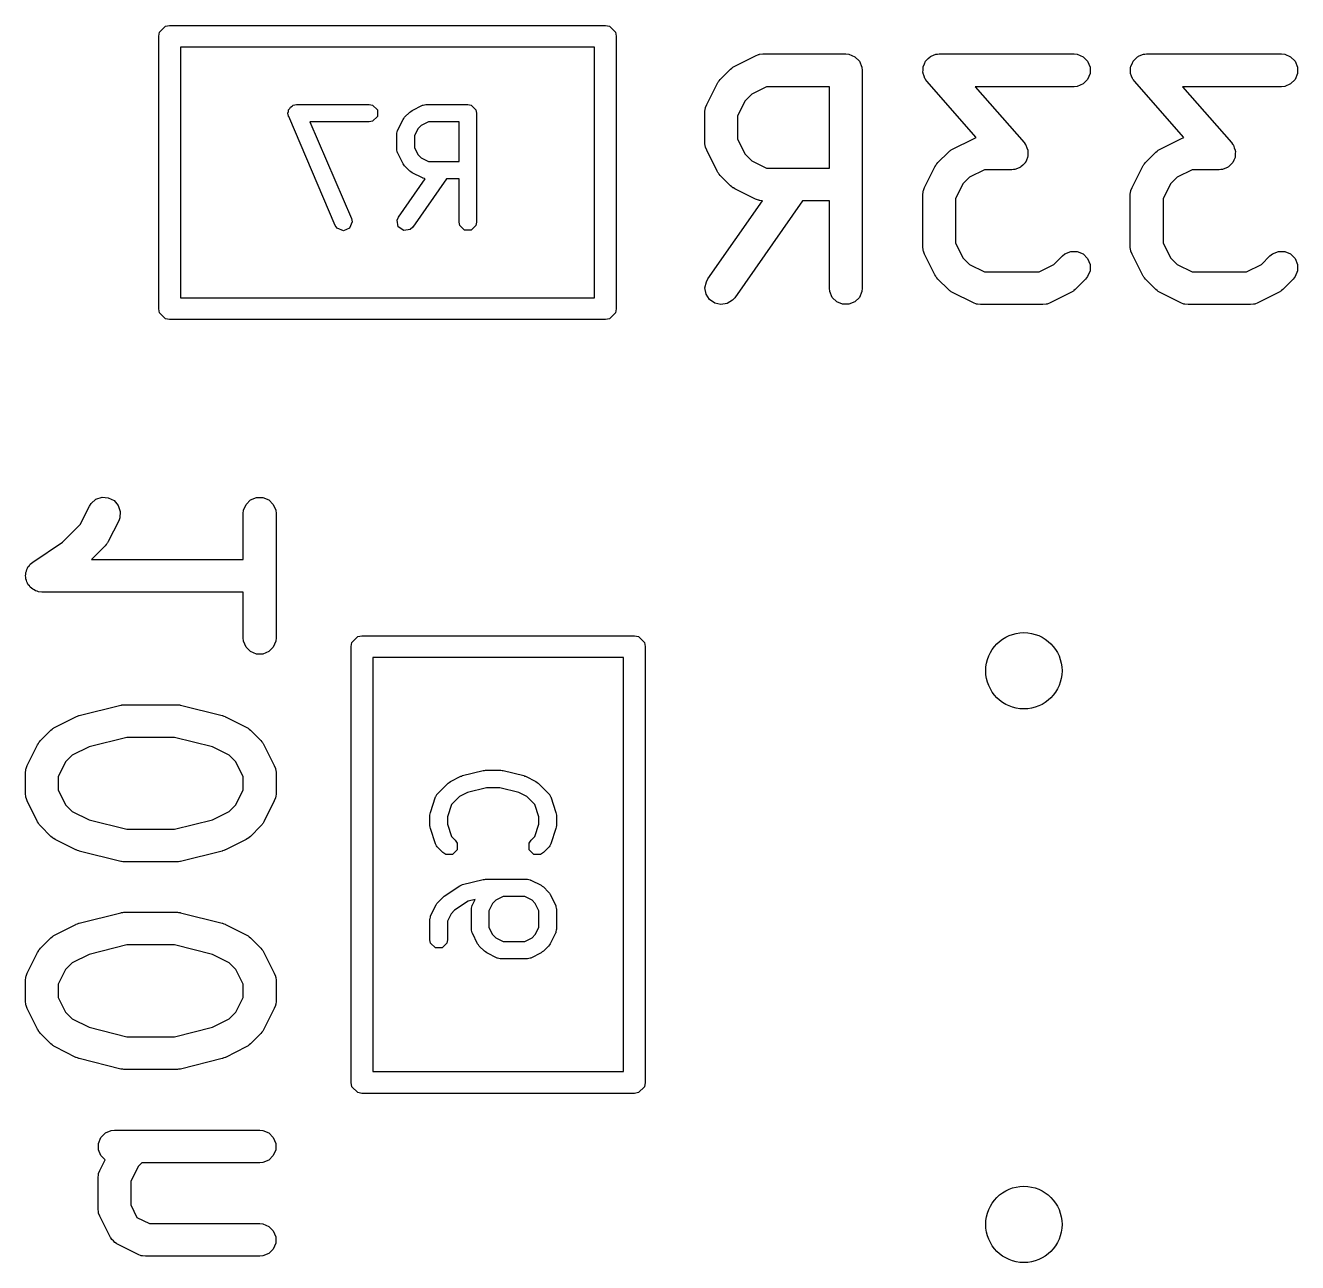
# Model space of a CAD drawing. Extents: x 0.22 to 2.57, y 0.29 to 1.72.
# Drawn here: x 2.0796 to 2.3095, y 0.7831 to 1.0066 of the extents above; entities that cross this region are included whole.
import ezdxf

# ---------------------------------------------------------------- set-up
doc = ezdxf.new("R2010")
doc.units = 0
doc.header["$MEASUREMENT"] = 0
doc.layers.add('BLACK', color=7, linetype='CONTINUOUS')

msp = doc.modelspace()

# ---------------------------------------------------------------- linework, layer by layer
at = {"layer": 'BLACK', "linetype": 'CONTINUOUS'}
for p, q in [((2.10366, 1.00461), (2.10381, 1.00536)), ((2.10366, 0.95539), (2.10366, 1.00461)), ((2.10381, 1.00536), (2.10488, 1.00642)), ((2.10488, 1.00642), (2.10563, 1.00657)), ((2.10563, 1.00657), (2.18437, 1.00657)), ((2.18437, 1.00657), (2.18512, 1.00642)), ((2.18512, 1.00642), (2.18619, 1.00536)), ((2.18619, 1.00536), (2.18634, 1.00461)), ((2.18634, 1.00461), (2.18634, 0.95539)), ((2.1076, 1.00264), (2.1076, 0.95736)), ((2.1824, 1.00264), (2.1076, 1.00264)), ((2.1824, 0.95736), (2.1824, 1.00264)), ((2.20775, 0.99923), (2.2115, 1.0011)), ((2.2115, 1.0011), (2.21204, 1.00131)), ((2.21204, 1.00131), (2.21214, 1.00132)), ((2.21214, 1.00132), (2.21224, 1.00136)), ((2.21224, 1.00136), (2.21282, 1.00142)), ((2.21282, 1.00142), (2.22782, 1.00142)), ((2.22782, 1.00142), (2.22839, 1.00136)), ((2.22839, 1.00136), (2.22946, 1.00092)), ((2.22946, 1.00092), (2.23027, 1.0001)), ((2.23027, 1.0001), (2.23071, 0.99904)), ((2.24205, 0.99966), (2.24223, 1.0001)), ((2.24223, 1.0001), (2.2423, 1.00017)), ((2.2423, 1.00017), (2.24235, 1.00026)), ((2.24235, 1.00026), (2.24271, 1.00058)), ((2.24271, 1.00058), (2.24305, 1.00092)), ((2.24305, 1.00092), (2.24314, 1.00096)), ((2.24314, 1.00096), (2.24322, 1.00102)), ((2.24322, 1.00102), (2.24367, 1.00118)), ((2.24367, 1.00118), (2.24411, 1.00136)), ((2.24411, 1.00136), (2.24425, 1.00137)), ((2.24425, 1.00137), (2.24431, 1.00139)), ((2.24431, 1.00139), (2.24438, 1.00139)), ((2.24438, 1.00139), (2.24469, 1.00142)), ((2.24469, 1.00142), (2.26906, 1.00142)), ((2.26906, 1.00142), (2.26964, 1.00136)), ((2.26964, 1.00136), (2.2707, 1.00092)), ((2.2707, 1.00092), (2.27152, 1.0001)), ((2.27152, 1.0001), (2.27196, 0.99904)), ((2.27955, 0.99966), (2.27973, 1.0001)), ((2.27973, 1.0001), (2.2798, 1.00017)), ((2.2798, 1.00017), (2.27984, 1.00026)), ((2.27984, 1.00026), (2.2802, 1.00058)), ((2.2802, 1.00058), (2.28054, 1.00092)), ((2.28054, 1.00092), (2.28064, 1.00096)), ((2.28064, 1.00096), (2.28071, 1.00102)), ((2.28071, 1.00102), (2.28116, 1.00118)), ((2.28116, 1.00118), (2.28161, 1.00136)), ((2.28161, 1.00136), (2.28175, 1.00137)), ((2.28175, 1.00137), (2.2818, 1.00139)), ((2.2818, 1.00139), (2.28188, 1.00139)), ((2.28188, 1.00139), (2.28218, 1.00142)), ((2.28218, 1.00142), (2.30656, 1.00142)), ((2.30656, 1.00142), (2.30713, 1.00136)), ((2.30713, 1.00136), (2.3082, 1.00092)), ((2.3082, 1.00092), (2.30901, 1.0001)), ((2.30901, 1.0001), (2.30945, 0.99904)), ((2.20511, 0.9968), (2.20698, 0.99868)), ((2.20698, 0.99868), (2.20721, 0.99886)), ((2.20721, 0.99886), (2.20726, 0.99892)), ((2.20726, 0.99892), (2.20735, 0.99898)), ((2.20735, 0.99898), (2.20743, 0.99904)), ((2.20743, 0.99904), (2.2075, 0.99907)), ((2.2075, 0.99907), (2.20775, 0.99923)), ((2.23071, 0.99904), (2.23077, 0.99846)), ((2.23077, 0.99846), (2.23077, 0.95909)), ((2.24176, 0.99808), (2.24179, 0.99856)), ((2.24179, 0.99799), (2.24176, 0.99808)), ((2.24179, 0.99904), (2.24183, 0.99913)), ((2.24179, 0.99856), (2.24179, 0.99904)), ((2.24179, 0.99789), (2.24179, 0.99799)), ((2.24198, 0.99744), (2.24179, 0.99789)), ((2.24183, 0.99913), (2.24184, 0.99923)), ((2.24184, 0.99923), (2.24205, 0.99966)), ((2.27196, 0.99789), (2.27152, 0.99682)), ((2.27196, 0.99904), (2.27196, 0.99789)), ((2.27926, 0.99808), (2.27929, 0.99856)), ((2.27929, 0.99799), (2.27926, 0.99808)), ((2.27929, 0.99904), (2.27933, 0.99913)), ((2.27929, 0.99856), (2.27929, 0.99904)), ((2.27929, 0.99789), (2.27929, 0.99799)), ((2.27947, 0.99744), (2.27929, 0.99789)), ((2.27933, 0.99923), (2.27955, 0.99966)), ((2.27933, 0.99913), (2.27933, 0.99923)), ((2.30945, 0.99789), (2.30901, 0.99682)), ((2.30945, 0.99904), (2.30945, 0.99789)), ((2.20268, 0.99229), (2.20455, 0.99603)), ((2.20455, 0.99603), (2.20471, 0.99628)), ((2.20471, 0.99628), (2.20474, 0.99635)), ((2.20474, 0.99635), (2.2048, 0.99644)), ((2.2048, 0.99644), (2.20486, 0.99652)), ((2.20486, 0.99652), (2.20492, 0.99658)), ((2.20492, 0.99658), (2.20511, 0.9968)), ((2.21351, 0.99551), (2.21082, 0.99416)), ((2.22486, 0.99551), (2.21351, 0.99551)), ((2.22486, 0.98079), (2.22486, 0.99551)), ((2.24213, 0.99699), (2.24198, 0.99744)), ((2.24221, 0.99688), (2.24213, 0.99699)), ((2.24223, 0.99682), (2.24221, 0.99688)), ((2.24229, 0.99677), (2.24223, 0.99682)), ((2.24247, 0.99652), (2.24229, 0.99677)), ((2.2514, 0.98631), (2.24247, 0.99652)), ((2.26906, 0.99551), (2.2512, 0.99551)), ((2.2512, 0.99551), (2.26003, 0.98541)), ((2.26964, 0.99557), (2.26906, 0.99551)), ((2.2707, 0.99601), (2.26964, 0.99557)), ((2.27152, 0.99682), (2.2707, 0.99601)), ((2.27963, 0.99699), (2.27947, 0.99744)), ((2.27971, 0.99688), (2.27963, 0.99699)), ((2.27973, 0.99682), (2.27971, 0.99688)), ((2.27978, 0.99677), (2.27973, 0.99682)), ((2.27996, 0.99652), (2.27978, 0.99677)), ((2.28889, 0.98631), (2.27996, 0.99652)), ((2.30656, 0.99551), (2.28869, 0.99551)), ((2.28869, 0.99551), (2.29753, 0.98541)), ((2.30713, 0.99557), (2.30656, 0.99551)), ((2.3082, 0.99601), (2.30713, 0.99557)), ((2.30901, 0.99682), (2.3082, 0.99601)), ((2.21082, 0.99416), (2.20962, 0.99297)), ((2.12702, 0.99072), (2.12714, 0.99102)), ((2.12714, 0.99134), (2.12736, 0.99156)), ((2.12714, 0.99102), (2.12714, 0.99134)), ((2.12736, 0.99156), (2.12747, 0.99184)), ((2.12747, 0.99184), (2.12777, 0.99197)), ((2.12777, 0.99197), (2.12799, 0.9922)), ((2.12799, 0.9922), (2.12856, 0.99231)), ((2.12856, 0.99231), (2.12858, 0.99232)), ((2.12858, 0.99232), (2.12858, 0.99231)), ((2.12858, 0.99231), (2.1286, 0.99232)), ((2.1286, 0.99232), (2.14172, 0.99232)), ((2.14172, 0.99232), (2.14232, 0.9922)), ((2.14232, 0.9922), (2.14317, 0.99134)), ((2.14317, 0.99134), (2.14317, 0.99014)), ((2.1481, 0.98998), (2.14904, 0.99092)), ((2.14904, 0.99092), (2.14925, 0.99106)), ((2.14925, 0.99106), (2.14945, 0.99121)), ((2.14945, 0.99121), (2.15133, 0.99215)), ((2.15133, 0.99215), (2.1514, 0.99217)), ((2.1514, 0.99217), (2.15143, 0.9922)), ((2.15143, 0.9922), (2.15168, 0.99225)), ((2.15168, 0.99225), (2.15192, 0.99231)), ((2.15192, 0.99231), (2.15195, 0.9923)), ((2.15195, 0.9923), (2.15203, 0.99232)), ((2.15203, 0.99232), (2.15953, 0.99232)), ((2.15953, 0.99232), (2.16013, 0.9922)), ((2.16013, 0.9922), (2.16098, 0.99134)), ((2.16098, 0.99134), (2.1611, 0.99074)), ((2.1611, 0.99074), (2.1611, 0.97106)), ((2.20237, 0.99096), (2.20242, 0.99154)), ((2.20237, 0.98534), (2.20237, 0.99096)), ((2.20242, 0.99154), (2.20246, 0.99164)), ((2.20246, 0.99164), (2.20247, 0.99174)), ((2.20247, 0.99174), (2.20268, 0.99229)), ((2.20962, 0.99297), (2.20827, 0.99027)), ((2.12714, 0.99016), (2.12702, 0.99072)), ((2.12714, 0.99014), (2.12714, 0.99016)), ((2.12715, 0.99013), (2.12714, 0.99014)), ((2.12715, 0.99012), (2.12715, 0.99013)), ((2.13558, 0.97044), (2.12715, 0.99012)), ((2.14172, 0.98917), (2.13098, 0.98917)), ((2.13098, 0.98917), (2.13848, 0.97168)), ((2.14232, 0.98929), (2.14172, 0.98917)), ((2.14317, 0.99014), (2.14232, 0.98929)), ((2.14687, 0.9877), (2.14781, 0.98957)), ((2.14781, 0.98957), (2.14796, 0.98977)), ((2.14796, 0.98977), (2.1481, 0.98998)), ((2.15109, 0.98851), (2.15051, 0.98793)), ((2.1524, 0.98917), (2.15109, 0.98851)), ((2.15795, 0.98917), (2.1524, 0.98917)), ((2.15795, 0.98201), (2.15795, 0.98917)), ((2.20827, 0.99027), (2.20827, 0.98604)), ((2.14671, 0.9871), (2.14678, 0.98735)), ((2.14672, 0.98707), (2.14671, 0.9871)), ((2.14671, 0.98699), (2.14672, 0.98707)), ((2.14671, 0.98418), (2.14671, 0.98699)), ((2.14678, 0.98735), (2.14683, 0.9876)), ((2.14683, 0.9876), (2.14685, 0.98762)), ((2.14685, 0.98762), (2.14687, 0.9877)), ((2.15051, 0.98793), (2.14986, 0.98662)), ((2.14986, 0.98662), (2.14986, 0.98455)), ((2.25087, 0.98611), (2.2514, 0.98631)), ((2.28836, 0.98611), (2.28889, 0.98631)), ((2.14672, 0.9841), (2.14671, 0.98418)), ((2.14671, 0.98407), (2.14672, 0.9841)), ((2.14678, 0.98383), (2.14671, 0.98407)), ((2.14986, 0.98455), (2.15051, 0.98324)), ((2.20242, 0.98476), (2.20237, 0.98534)), ((2.20246, 0.98467), (2.20242, 0.98476)), ((2.20247, 0.98456), (2.20246, 0.98467)), ((2.20268, 0.98402), (2.20247, 0.98456)), ((2.20455, 0.98027), (2.20268, 0.98402)), ((2.20827, 0.98604), (2.20962, 0.98334)), ((2.24635, 0.98368), (2.24658, 0.98386)), ((2.24658, 0.98386), (2.24663, 0.98392)), ((2.24663, 0.98392), (2.24672, 0.98398)), ((2.24672, 0.98398), (2.2468, 0.98405)), ((2.2468, 0.98405), (2.24687, 0.98408)), ((2.24687, 0.98408), (2.24712, 0.98423)), ((2.24712, 0.98423), (2.25087, 0.98611)), ((2.26003, 0.98541), (2.26021, 0.98516)), ((2.26021, 0.98516), (2.26027, 0.98511)), ((2.26027, 0.98511), (2.26029, 0.98505)), ((2.26029, 0.98505), (2.26037, 0.98494)), ((2.26037, 0.98494), (2.26052, 0.98448)), ((2.26052, 0.98448), (2.26071, 0.98404)), ((2.26071, 0.98404), (2.26071, 0.98394)), ((2.26071, 0.98394), (2.26074, 0.98385)), ((2.26074, 0.98385), (2.26071, 0.98337)), ((2.28385, 0.98368), (2.28407, 0.98386)), ((2.28407, 0.98386), (2.28412, 0.98392)), ((2.28412, 0.98392), (2.28421, 0.98398)), ((2.28421, 0.98398), (2.28429, 0.98405)), ((2.28429, 0.98405), (2.28437, 0.98408)), ((2.28437, 0.98408), (2.28461, 0.98423)), ((2.28461, 0.98423), (2.28836, 0.98611)), ((2.29753, 0.98541), (2.29771, 0.98516)), ((2.29771, 0.98516), (2.29776, 0.98511)), ((2.29776, 0.98511), (2.29778, 0.98505)), ((2.29778, 0.98505), (2.29787, 0.98494)), ((2.29787, 0.98494), (2.29802, 0.98448)), ((2.29802, 0.98448), (2.2982, 0.98404)), ((2.2982, 0.98404), (2.2982, 0.98394)), ((2.2982, 0.98394), (2.29824, 0.98385)), ((2.29824, 0.98385), (2.2982, 0.98337)), ((2.14683, 0.98358), (2.14678, 0.98383)), ((2.14685, 0.98355), (2.14683, 0.98358)), ((2.14687, 0.98348), (2.14685, 0.98355)), ((2.14781, 0.9816), (2.14687, 0.98348)), ((2.14796, 0.9814), (2.14781, 0.9816)), ((2.15051, 0.98324), (2.15109, 0.98266)), ((2.15109, 0.98266), (2.1524, 0.98201)), ((2.1524, 0.98201), (2.15795, 0.98201)), ((2.20962, 0.98334), (2.21082, 0.98214)), ((2.21082, 0.98214), (2.21351, 0.98079)), ((2.24423, 0.98153), (2.24429, 0.98158)), ((2.24429, 0.98158), (2.24448, 0.9818)), ((2.24448, 0.9818), (2.24635, 0.98368)), ((2.26015, 0.98167), (2.25979, 0.98135)), ((2.2602, 0.98175), (2.26015, 0.98167)), ((2.26027, 0.98183), (2.2602, 0.98175)), ((2.26045, 0.98227), (2.26027, 0.98183)), ((2.26066, 0.9827), (2.26045, 0.98227)), ((2.26067, 0.9828), (2.26066, 0.9827)), ((2.26071, 0.98289), (2.26067, 0.9828)), ((2.26071, 0.98337), (2.26071, 0.98289)), ((2.28173, 0.98153), (2.28179, 0.98158)), ((2.28179, 0.98158), (2.28197, 0.9818)), ((2.28197, 0.9818), (2.28385, 0.98368)), ((2.29765, 0.98167), (2.29729, 0.98135)), ((2.29769, 0.98175), (2.29765, 0.98167)), ((2.29776, 0.98183), (2.29769, 0.98175)), ((2.29795, 0.98227), (2.29776, 0.98183)), ((2.29816, 0.9827), (2.29795, 0.98227)), ((2.29817, 0.9828), (2.29816, 0.9827)), ((2.2982, 0.98289), (2.29817, 0.9828)), ((2.2982, 0.98337), (2.2982, 0.98289)), ((2.1481, 0.98119), (2.14796, 0.9814)), ((2.14904, 0.98025), (2.1481, 0.98119)), ((2.14925, 0.98011), (2.14904, 0.98025)), ((2.14945, 0.97996), (2.14925, 0.98011)), ((2.15133, 0.97902), (2.14945, 0.97996)), ((2.20471, 0.98002), (2.20455, 0.98027)), ((2.20474, 0.97995), (2.20471, 0.98002)), ((2.2048, 0.97987), (2.20474, 0.97995)), ((2.20486, 0.97978), (2.2048, 0.97987)), ((2.20492, 0.97973), (2.20486, 0.97978)), ((2.20511, 0.9795), (2.20492, 0.97973)), ((2.20698, 0.97763), (2.20511, 0.9795)), ((2.21351, 0.98079), (2.22486, 0.98079)), ((2.24205, 0.97729), (2.24392, 0.98104)), ((2.24392, 0.98104), (2.24408, 0.98128)), ((2.24408, 0.98128), (2.24411, 0.98136)), ((2.24411, 0.98136), (2.24417, 0.98144)), ((2.24417, 0.98144), (2.24423, 0.98153)), ((2.25288, 0.98051), (2.25019, 0.97916)), ((2.25781, 0.98051), (2.25288, 0.98051)), ((2.25812, 0.98054), (2.25781, 0.98051)), ((2.25819, 0.98054), (2.25812, 0.98054)), ((2.25825, 0.98056), (2.25819, 0.98054)), ((2.25839, 0.98057), (2.25825, 0.98056)), ((2.25883, 0.98075), (2.25839, 0.98057)), ((2.25929, 0.98091), (2.25883, 0.98075)), ((2.25936, 0.98097), (2.25929, 0.98091)), ((2.25945, 0.98101), (2.25936, 0.98097)), ((2.25979, 0.98135), (2.25945, 0.98101)), ((2.27954, 0.97729), (2.28142, 0.98104)), ((2.28142, 0.98104), (2.28157, 0.98128)), ((2.28157, 0.98128), (2.2816, 0.98136)), ((2.2816, 0.98136), (2.28167, 0.98144)), ((2.28167, 0.98144), (2.28173, 0.98153)), ((2.29038, 0.98051), (2.28768, 0.97916)), ((2.29531, 0.98051), (2.29038, 0.98051)), ((2.29561, 0.98054), (2.29531, 0.98051)), ((2.29569, 0.98054), (2.29561, 0.98054)), ((2.29574, 0.98056), (2.29569, 0.98054)), ((2.29588, 0.98057), (2.29574, 0.98056)), ((2.29633, 0.98075), (2.29588, 0.98057)), ((2.29678, 0.98091), (2.29633, 0.98075)), ((2.29686, 0.98097), (2.29678, 0.98091)), ((2.29695, 0.98101), (2.29686, 0.98097)), ((2.29729, 0.98135), (2.29695, 0.98101)), ((2.14699, 0.97196), (2.15184, 0.97888)), ((2.15566, 0.97886), (2.14957, 0.97015)), ((2.1514, 0.979), (2.15133, 0.97902)), ((2.15143, 0.97898), (2.1514, 0.979)), ((2.15168, 0.97893), (2.15143, 0.97898)), ((2.15184, 0.97888), (2.15168, 0.97893)), ((2.15795, 0.97886), (2.15566, 0.97886)), ((2.15795, 0.97106), (2.15795, 0.97886)), ((2.20721, 0.97744), (2.20698, 0.97763)), ((2.20726, 0.97738), (2.20721, 0.97744)), ((2.20735, 0.97733), (2.20726, 0.97738)), ((2.20743, 0.97726), (2.20735, 0.97733)), ((2.2075, 0.97723), (2.20743, 0.97726)), ((2.20775, 0.97708), (2.2075, 0.97723)), ((2.2115, 0.9752), (2.20775, 0.97708)), ((2.24184, 0.97675), (2.24205, 0.97729)), ((2.24899, 0.97797), (2.24764, 0.97527)), ((2.25019, 0.97916), (2.24899, 0.97797)), ((2.27934, 0.97675), (2.27954, 0.97729)), ((2.28649, 0.97797), (2.28514, 0.97527)), ((2.28768, 0.97916), (2.28649, 0.97797)), ((2.2029, 0.96079), (2.21277, 0.97489)), ((2.21998, 0.97489), (2.20774, 0.9574)), ((2.21204, 0.97499), (2.2115, 0.9752)), ((2.21214, 0.97499), (2.21204, 0.97499)), ((2.21224, 0.97495), (2.21214, 0.97499)), ((2.21277, 0.97489), (2.21224, 0.97495)), ((2.22486, 0.97489), (2.21998, 0.97489)), ((2.22486, 0.95909), (2.22486, 0.97489)), ((2.24174, 0.97597), (2.24179, 0.97654)), ((2.24174, 0.96659), (2.24174, 0.97597)), ((2.24179, 0.97654), (2.24183, 0.97664)), ((2.24183, 0.97664), (2.24184, 0.97675)), ((2.24764, 0.97527), (2.24764, 0.96729)), ((2.27923, 0.97597), (2.27929, 0.97654)), ((2.27923, 0.96659), (2.27923, 0.97597)), ((2.27929, 0.97654), (2.27933, 0.97664)), ((2.27933, 0.97664), (2.27934, 0.97675)), ((2.28514, 0.97527), (2.28514, 0.96729)), ((2.13593, 0.96993), (2.13558, 0.97044)), ((2.13861, 0.97108), (2.13816, 0.96996)), ((2.13848, 0.97168), (2.13861, 0.97108)), ((2.14674, 0.9714), (2.14699, 0.97196)), ((2.14695, 0.97021), (2.14674, 0.9714)), ((2.14794, 0.96952), (2.14695, 0.97021)), ((2.14957, 0.97015), (2.14913, 0.96973)), ((2.15807, 0.97045), (2.15795, 0.97106)), ((2.15893, 0.9696), (2.15807, 0.97045)), ((2.16098, 0.97045), (2.16013, 0.9696)), ((2.1611, 0.97106), (2.16098, 0.97045)), ((2.13705, 0.96948), (2.13593, 0.96993)), ((2.13816, 0.96996), (2.13705, 0.96948)), ((2.14913, 0.96973), (2.14794, 0.96952)), ((2.16013, 0.9696), (2.15893, 0.9696)), ((2.24179, 0.96602), (2.24174, 0.96659)), ((2.24183, 0.96592), (2.24179, 0.96602)), ((2.24184, 0.96581), (2.24183, 0.96592)), ((2.24205, 0.96527), (2.24184, 0.96581)), ((2.24764, 0.96729), (2.24899, 0.96459)), ((2.26742, 0.9653), (2.26848, 0.96574)), ((2.26848, 0.96574), (2.26964, 0.96574)), ((2.26964, 0.96574), (2.2707, 0.9653)), ((2.27929, 0.96602), (2.27923, 0.96659)), ((2.27933, 0.96592), (2.27929, 0.96602)), ((2.27934, 0.96581), (2.27933, 0.96592)), ((2.27954, 0.96527), (2.27934, 0.96581)), ((2.28514, 0.96729), (2.28649, 0.96459)), ((2.30492, 0.9653), (2.30598, 0.96574)), ((2.30598, 0.96574), (2.30713, 0.96574)), ((2.30713, 0.96574), (2.3082, 0.9653)), ((2.24392, 0.96152), (2.24205, 0.96527)), ((2.24899, 0.96459), (2.25019, 0.9634)), ((2.25019, 0.9634), (2.25288, 0.96205)), ((2.26274, 0.96205), (2.26544, 0.9634)), ((2.26544, 0.9634), (2.26697, 0.96493)), ((2.26697, 0.96493), (2.26742, 0.9653)), ((2.2707, 0.9653), (2.27152, 0.96448)), ((2.27152, 0.96448), (2.27196, 0.96342)), ((2.27196, 0.96342), (2.27196, 0.96227)), ((2.28142, 0.96152), (2.27954, 0.96527)), ((2.28649, 0.96459), (2.28768, 0.9634)), ((2.28768, 0.9634), (2.29038, 0.96205)), ((2.30023, 0.96205), (2.30293, 0.9634)), ((2.30293, 0.9634), (2.30447, 0.96493)), ((2.30447, 0.96493), (2.30492, 0.9653)), ((2.3082, 0.9653), (2.30901, 0.96448)), ((2.30901, 0.96448), (2.30945, 0.96342)), ((2.30945, 0.96342), (2.30945, 0.96227)), ((2.24408, 0.96127), (2.24392, 0.96152)), ((2.24411, 0.9612), (2.24408, 0.96127)), ((2.24417, 0.96112), (2.24411, 0.9612)), ((2.24423, 0.96103), (2.24417, 0.96112)), ((2.24429, 0.96098), (2.24423, 0.96103)), ((2.24448, 0.96076), (2.24429, 0.96098)), ((2.25288, 0.96205), (2.26274, 0.96205)), ((2.27152, 0.9612), (2.27115, 0.96076)), ((2.27196, 0.96227), (2.27152, 0.9612)), ((2.28157, 0.96127), (2.28142, 0.96152)), ((2.2816, 0.9612), (2.28157, 0.96127)), ((2.28167, 0.96112), (2.2816, 0.9612)), ((2.28173, 0.96103), (2.28167, 0.96112)), ((2.28179, 0.96098), (2.28173, 0.96103)), ((2.28197, 0.96076), (2.28179, 0.96098)), ((2.29038, 0.96205), (2.30023, 0.96205)), ((2.30901, 0.9612), (2.30864, 0.96076)), ((2.30945, 0.96227), (2.30901, 0.9612)), ((2.20237, 0.95916), (2.20262, 0.96028)), ((2.20257, 0.95802), (2.20237, 0.95916)), ((2.20262, 0.96028), (2.2029, 0.96079)), ((2.22492, 0.95852), (2.22486, 0.95909)), ((2.23077, 0.95909), (2.23071, 0.95852)), ((2.24635, 0.95888), (2.24448, 0.96076)), ((2.24658, 0.95869), (2.24635, 0.95888)), ((2.24663, 0.95864), (2.24658, 0.95869)), ((2.24672, 0.95858), (2.24663, 0.95864)), ((2.2468, 0.95851), (2.24672, 0.95858)), ((2.26891, 0.95858), (2.26883, 0.95851)), ((2.269, 0.95864), (2.26891, 0.95858)), ((2.26905, 0.95869), (2.269, 0.95864)), ((2.26927, 0.95888), (2.26905, 0.95869)), ((2.27115, 0.96076), (2.26927, 0.95888)), ((2.28385, 0.95888), (2.28197, 0.96076)), ((2.28407, 0.95869), (2.28385, 0.95888)), ((2.28412, 0.95864), (2.28407, 0.95869)), ((2.28421, 0.95858), (2.28412, 0.95864)), ((2.28429, 0.95851), (2.28421, 0.95858)), ((2.3064, 0.95858), (2.30632, 0.95851)), ((2.30649, 0.95864), (2.3064, 0.95858)), ((2.30654, 0.95869), (2.30649, 0.95864)), ((2.30677, 0.95888), (2.30654, 0.95869)), ((2.30864, 0.96076), (2.30677, 0.95888)), ((2.1076, 0.95736), (2.1824, 0.95736)), ((2.20319, 0.95705), (2.20257, 0.95802)), ((2.20413, 0.95639), (2.20319, 0.95705)), ((2.20525, 0.95614), (2.20413, 0.95639)), ((2.20639, 0.95634), (2.20525, 0.95614)), ((2.20736, 0.95696), (2.20639, 0.95634)), ((2.20774, 0.9574), (2.20736, 0.95696)), ((2.22536, 0.95745), (2.22492, 0.95852)), ((2.22618, 0.95664), (2.22536, 0.95745)), ((2.22724, 0.9562), (2.22618, 0.95664)), ((2.22946, 0.95664), (2.22839, 0.9562)), ((2.23027, 0.95745), (2.22946, 0.95664)), ((2.23071, 0.95852), (2.23027, 0.95745)), ((2.24687, 0.95848), (2.2468, 0.95851)), ((2.24712, 0.95833), (2.24687, 0.95848)), ((2.25087, 0.95645), (2.24712, 0.95833)), ((2.25141, 0.95625), (2.25087, 0.95645)), ((2.26476, 0.95645), (2.26422, 0.95625)), ((2.26851, 0.95833), (2.26476, 0.95645)), ((2.26875, 0.95848), (2.26851, 0.95833)), ((2.26883, 0.95851), (2.26875, 0.95848)), ((2.28437, 0.95848), (2.28429, 0.95851)), ((2.28461, 0.95833), (2.28437, 0.95848)), ((2.28836, 0.95645), (2.28461, 0.95833)), ((2.2889, 0.95625), (2.28836, 0.95645)), ((2.30225, 0.95645), (2.30171, 0.95625)), ((2.306, 0.95833), (2.30225, 0.95645)), ((2.30625, 0.95848), (2.306, 0.95833)), ((2.30632, 0.95851), (2.30625, 0.95848)), ((2.10381, 0.95464), (2.10366, 0.95539)), ((2.10488, 0.95358), (2.10381, 0.95464)), ((2.18619, 0.95464), (2.18512, 0.95358)), ((2.18634, 0.95539), (2.18619, 0.95464)), ((2.22839, 0.9562), (2.22724, 0.9562)), ((2.25151, 0.95624), (2.25141, 0.95625)), ((2.25161, 0.9562), (2.25151, 0.95624)), ((2.25219, 0.95614), (2.25161, 0.9562)), ((2.26344, 0.95614), (2.25219, 0.95614)), ((2.26401, 0.9562), (2.26344, 0.95614)), ((2.26411, 0.95624), (2.26401, 0.9562)), ((2.26422, 0.95625), (2.26411, 0.95624)), ((2.28901, 0.95624), (2.2889, 0.95625)), ((2.28911, 0.9562), (2.28901, 0.95624)), ((2.28968, 0.95614), (2.28911, 0.9562)), ((2.30093, 0.95614), (2.28968, 0.95614)), ((2.30151, 0.9562), (2.30093, 0.95614)), ((2.30161, 0.95624), (2.30151, 0.9562)), ((2.30171, 0.95625), (2.30161, 0.95624)), ((2.10563, 0.95343), (2.10488, 0.95358)), ((2.18437, 0.95343), (2.10563, 0.95343)), ((2.18512, 0.95358), (2.18437, 0.95343)), ((2.08948, 0.91643), (2.09114, 0.91975)), ((2.09114, 0.91975), (2.09145, 0.92024)), ((2.09145, 0.92024), (2.09232, 0.92099)), ((2.09232, 0.92099), (2.09342, 0.92136)), ((2.09342, 0.92136), (2.09456, 0.92127)), ((2.09456, 0.92127), (2.0956, 0.92076)), ((2.0956, 0.92076), (2.09635, 0.91989)), ((2.09635, 0.91989), (2.09671, 0.9188)), ((2.11901, 0.919), (2.11945, 0.92007)), ((2.11945, 0.92007), (2.12027, 0.92088)), ((2.12027, 0.92088), (2.12133, 0.92132)), ((2.12133, 0.92132), (2.12248, 0.92132)), ((2.12248, 0.92132), (2.12355, 0.92088)), ((2.12355, 0.92088), (2.12436, 0.92007)), ((2.12436, 0.92007), (2.1248, 0.919)), ((2.09663, 0.91765), (2.09643, 0.91711)), ((2.09671, 0.9188), (2.09663, 0.91765)), ((2.11895, 0.91843), (2.11901, 0.919)), ((2.11895, 0.91013), (2.11895, 0.91843)), ((2.1248, 0.919), (2.12486, 0.91843)), ((2.12486, 0.91843), (2.12486, 0.89593)), ((2.08628, 0.91322), (2.08948, 0.91643)), ((2.09643, 0.91711), (2.09455, 0.91336)), ((2.0809, 0.90964), (2.08628, 0.91322)), ((2.094, 0.91259), (2.09154, 0.91013)), ((2.09418, 0.91282), (2.094, 0.91259)), ((2.09424, 0.91287), (2.09418, 0.91282)), ((2.0943, 0.91296), (2.09424, 0.91287)), ((2.09437, 0.91304), (2.0943, 0.91296)), ((2.0944, 0.91311), (2.09437, 0.91304)), ((2.09455, 0.91336), (2.0944, 0.91311)), ((2.07964, 0.90775), (2.07975, 0.90802)), ((2.07975, 0.90802), (2.07981, 0.90831)), ((2.07981, 0.90831), (2.07997, 0.90855)), ((2.07997, 0.90855), (2.08008, 0.90882)), ((2.08008, 0.90882), (2.08029, 0.90903)), ((2.08029, 0.90903), (2.08045, 0.90927)), ((2.08045, 0.90927), (2.08089, 0.90963)), ((2.08089, 0.90963), (2.0809, 0.90963)), ((2.0809, 0.90963), (2.0809, 0.90964)), ((2.0809, 0.90963), (2.0809, 0.90963)), ((2.09154, 0.91013), (2.11895, 0.91013)), ((2.07958, 0.90718), (2.07964, 0.90747)), ((2.07964, 0.90689), (2.07958, 0.90718)), ((2.07964, 0.90747), (2.07964, 0.90775)), ((2.07964, 0.9066), (2.07964, 0.90689)), ((2.07975, 0.90634), (2.07964, 0.9066)), ((2.07981, 0.90605), (2.07975, 0.90634)), ((2.07997, 0.90581), (2.07981, 0.90605)), ((2.08008, 0.90554), (2.07997, 0.90581)), ((2.08029, 0.90533), (2.08008, 0.90554)), ((2.08045, 0.90509), (2.08029, 0.90533)), ((2.08069, 0.90493), (2.08045, 0.90509)), ((2.0809, 0.90472), (2.08069, 0.90493)), ((2.08116, 0.90461), (2.0809, 0.90472)), ((2.0814, 0.90445), (2.08116, 0.90461)), ((2.08169, 0.90439), (2.0814, 0.90445)), ((2.08196, 0.90428), (2.08169, 0.90439)), ((2.08253, 0.90423), (2.08196, 0.90428)), ((2.08254, 0.90423), (2.08253, 0.90423)), ((2.08253, 0.90423), (2.08253, 0.90423)), ((2.08253, 0.90423), (2.08253, 0.90423)), ((2.11895, 0.90423), (2.08254, 0.90423)), ((2.11895, 0.89593), (2.11895, 0.90423)), ((2.11901, 0.89535), (2.11895, 0.89593)), ((2.11945, 0.89429), (2.11901, 0.89535)), ((2.12027, 0.89347), (2.11945, 0.89429)), ((2.12436, 0.89429), (2.12355, 0.89347)), ((2.1248, 0.89535), (2.12436, 0.89429)), ((2.12486, 0.89593), (2.1248, 0.89535)), ((2.13843, 0.89437), (2.13858, 0.89512)), ((2.13843, 0.81563), (2.13843, 0.89437)), ((2.13858, 0.89512), (2.13964, 0.89619)), ((2.13964, 0.89619), (2.14039, 0.89634)), ((2.14039, 0.89634), (2.18961, 0.89634)), ((2.18961, 0.89634), (2.19036, 0.89619)), ((2.19036, 0.89619), (2.19142, 0.89512)), ((2.19142, 0.89512), (2.19157, 0.89437)), ((2.19157, 0.89437), (2.19157, 0.81563)), ((2.12133, 0.89303), (2.12027, 0.89347)), ((2.12248, 0.89303), (2.12133, 0.89303)), ((2.12355, 0.89347), (2.12248, 0.89303)), ((2.14236, 0.8924), (2.14236, 0.8176)), ((2.18764, 0.8924), (2.14236, 0.8924)), ((2.18764, 0.8176), (2.18764, 0.8924)), ((2.08932, 0.88192), (2.09682, 0.8838)), ((2.09682, 0.8838), (2.09692, 0.88381)), ((2.09692, 0.88381), (2.09696, 0.88383)), ((2.09696, 0.88383), (2.09718, 0.88385)), ((2.09718, 0.88385), (2.09739, 0.88388)), ((2.09739, 0.88388), (2.09743, 0.88387)), ((2.09743, 0.88387), (2.09753, 0.88388)), ((2.09753, 0.88388), (2.10691, 0.88388)), ((2.10691, 0.88388), (2.10701, 0.88387)), ((2.10701, 0.88387), (2.10705, 0.88388)), ((2.10705, 0.88388), (2.10727, 0.88385)), ((2.10727, 0.88385), (2.10748, 0.88383)), ((2.10748, 0.88383), (2.10752, 0.88381)), ((2.10752, 0.88381), (2.10762, 0.8838)), ((2.10762, 0.8838), (2.11512, 0.88192)), ((2.08497, 0.87982), (2.08871, 0.8817)), ((2.08871, 0.8817), (2.08876, 0.88171)), ((2.08876, 0.88171), (2.08877, 0.88173)), ((2.08877, 0.88173), (2.08902, 0.88181)), ((2.08902, 0.88181), (2.08926, 0.8819)), ((2.08926, 0.8819), (2.08928, 0.88191)), ((2.08928, 0.88191), (2.08932, 0.88192)), ((2.11512, 0.88192), (2.11517, 0.88191)), ((2.11517, 0.88191), (2.11519, 0.8819)), ((2.11519, 0.8819), (2.11543, 0.88181)), ((2.11543, 0.88181), (2.11567, 0.88173)), ((2.11567, 0.88173), (2.11569, 0.88171)), ((2.11569, 0.88171), (2.11573, 0.8817)), ((2.11573, 0.8817), (2.11948, 0.87982)), ((2.08232, 0.8774), (2.0842, 0.87927)), ((2.0842, 0.87927), (2.08442, 0.87946)), ((2.08442, 0.87946), (2.08448, 0.87951)), ((2.08448, 0.87951), (2.08456, 0.87957)), ((2.08456, 0.87957), (2.08465, 0.87964)), ((2.08465, 0.87964), (2.08472, 0.87967)), ((2.08472, 0.87967), (2.08497, 0.87982)), ((2.11948, 0.87982), (2.11973, 0.87967)), ((2.11973, 0.87967), (2.1198, 0.87964)), ((2.1198, 0.87964), (2.11988, 0.87957)), ((2.11988, 0.87957), (2.11997, 0.87951)), ((2.11997, 0.87951), (2.12002, 0.87946)), ((2.12002, 0.87946), (2.12024, 0.87927)), ((2.12024, 0.87927), (2.12212, 0.8774)), ((2.0799, 0.87288), (2.08177, 0.87663)), ((2.08177, 0.87663), (2.08193, 0.87688)), ((2.08193, 0.87688), (2.08196, 0.87695)), ((2.08196, 0.87695), (2.08202, 0.87703)), ((2.08202, 0.87703), (2.08208, 0.87712)), ((2.08208, 0.87712), (2.08214, 0.87717)), ((2.08214, 0.87717), (2.08232, 0.8774)), ((2.09107, 0.87627), (2.08803, 0.87476)), ((2.0979, 0.87798), (2.09107, 0.87627)), ((2.10654, 0.87798), (2.0979, 0.87798)), ((2.11338, 0.87627), (2.10654, 0.87798)), ((2.11641, 0.87476), (2.11338, 0.87627)), ((2.12212, 0.8774), (2.12231, 0.87717)), ((2.12231, 0.87717), (2.12236, 0.87712)), ((2.12236, 0.87712), (2.12242, 0.87703)), ((2.12242, 0.87703), (2.12249, 0.87695)), ((2.12249, 0.87695), (2.12252, 0.87688)), ((2.12252, 0.87688), (2.12267, 0.87663)), ((2.12267, 0.87663), (2.12455, 0.87288)), ((2.08684, 0.87356), (2.08549, 0.87086)), ((2.08803, 0.87476), (2.08684, 0.87356)), ((2.1176, 0.87356), (2.11641, 0.87476)), ((2.11895, 0.87086), (2.1176, 0.87356)), ((2.07958, 0.87156), (2.07964, 0.87213)), ((2.07958, 0.86781), (2.07958, 0.87156)), ((2.07964, 0.87213), (2.07968, 0.87223)), ((2.07968, 0.87223), (2.07969, 0.87234)), ((2.07969, 0.87234), (2.0799, 0.87288)), ((2.12455, 0.87288), (2.12475, 0.87234)), ((2.12475, 0.87234), (2.12476, 0.87223)), ((2.12476, 0.87223), (2.1248, 0.87213)), ((2.1248, 0.87213), (2.12486, 0.87156)), ((2.12486, 0.87156), (2.12486, 0.86781)), ((2.15856, 0.87106), (2.16231, 0.87199)), ((2.16231, 0.87199), (2.16251, 0.872)), ((2.16251, 0.872), (2.16269, 0.87204)), ((2.16269, 0.87204), (2.16551, 0.87204)), ((2.16551, 0.87204), (2.1657, 0.872)), ((2.1657, 0.872), (2.16589, 0.87199)), ((2.16589, 0.87199), (2.16964, 0.87106)), ((2.08549, 0.87086), (2.08549, 0.86851)), ((2.11895, 0.86851), (2.11895, 0.87086)), ((2.15408, 0.86783), (2.15596, 0.86971)), ((2.15596, 0.86971), (2.15617, 0.86985)), ((2.15617, 0.86985), (2.15637, 0.87)), ((2.15637, 0.87), (2.15824, 0.87094)), ((2.15824, 0.87094), (2.15841, 0.87098)), ((2.15841, 0.87098), (2.15856, 0.87106)), ((2.16964, 0.87106), (2.16979, 0.87098)), ((2.16979, 0.87098), (2.16996, 0.87094)), ((2.16996, 0.87094), (2.17183, 0.87)), ((2.17183, 0.87), (2.17203, 0.86985)), ((2.17203, 0.86985), (2.17224, 0.86971)), ((2.17224, 0.86971), (2.17412, 0.86783)), ((2.07964, 0.86723), (2.07958, 0.86781)), ((2.07968, 0.86713), (2.07964, 0.86723)), ((2.07969, 0.86703), (2.07968, 0.86713)), ((2.0799, 0.86649), (2.07969, 0.86703)), ((2.08549, 0.86851), (2.08684, 0.86581)), ((2.1176, 0.86581), (2.11895, 0.86851)), ((2.12475, 0.86703), (2.12455, 0.86649)), ((2.12476, 0.86713), (2.12475, 0.86703)), ((2.1248, 0.86723), (2.12476, 0.86713)), ((2.12486, 0.86781), (2.1248, 0.86723)), ((2.15276, 0.8644), (2.1537, 0.86722)), ((2.1537, 0.86722), (2.15374, 0.86728)), ((2.15374, 0.86732), (2.15388, 0.86753)), ((2.15374, 0.86728), (2.15374, 0.86732)), ((2.15388, 0.86753), (2.15401, 0.86775)), ((2.15401, 0.86775), (2.15404, 0.86777)), ((2.15404, 0.86777), (2.15408, 0.86783)), ((2.158, 0.8673), (2.15657, 0.86587)), ((2.15949, 0.86804), (2.158, 0.8673)), ((2.16289, 0.86889), (2.15949, 0.86804)), ((2.16531, 0.86889), (2.16289, 0.86889)), ((2.16871, 0.86804), (2.16531, 0.86889)), ((2.1702, 0.8673), (2.16871, 0.86804)), ((2.17163, 0.86587), (2.1702, 0.8673)), ((2.17412, 0.86783), (2.17416, 0.86777)), ((2.17416, 0.86777), (2.1742, 0.86775)), ((2.1742, 0.86775), (2.17432, 0.86753)), ((2.17432, 0.86753), (2.17446, 0.86732)), ((2.17446, 0.86732), (2.17446, 0.86728)), ((2.17446, 0.86728), (2.1745, 0.86722)), ((2.1745, 0.86722), (2.17544, 0.8644)), ((2.08177, 0.86274), (2.0799, 0.86649)), ((2.08684, 0.86581), (2.08803, 0.86461)), ((2.08803, 0.86461), (2.09107, 0.8631)), ((2.11338, 0.8631), (2.11641, 0.86461)), ((2.11641, 0.86461), (2.1176, 0.86581)), ((2.12455, 0.86649), (2.12267, 0.86274)), ((2.15273, 0.86415), (2.15276, 0.8644)), ((2.15657, 0.86587), (2.15583, 0.86365)), ((2.17237, 0.86365), (2.17163, 0.86587)), ((2.17544, 0.8644), (2.17547, 0.86415)), ((2.08193, 0.86249), (2.08177, 0.86274)), ((2.08196, 0.86242), (2.08193, 0.86249)), ((2.08202, 0.86234), (2.08196, 0.86242)), ((2.08208, 0.86225), (2.08202, 0.86234)), ((2.08214, 0.8622), (2.08208, 0.86225)), ((2.08232, 0.86197), (2.08214, 0.8622)), ((2.09107, 0.8631), (2.0979, 0.86139)), ((2.10654, 0.86139), (2.11338, 0.8631)), ((2.12231, 0.8622), (2.12212, 0.86197)), ((2.12236, 0.86225), (2.12231, 0.8622)), ((2.12242, 0.86234), (2.12236, 0.86225)), ((2.12249, 0.86242), (2.12242, 0.86234)), ((2.12252, 0.86249), (2.12249, 0.86242)), ((2.12267, 0.86274), (2.12252, 0.86249)), ((2.15268, 0.86391), (2.15273, 0.86415)), ((2.15268, 0.86203), (2.15268, 0.86391)), ((2.15273, 0.86178), (2.15268, 0.86203)), ((2.15583, 0.86365), (2.15583, 0.86229)), ((2.15583, 0.86229), (2.15657, 0.86007)), ((2.17163, 0.86007), (2.17237, 0.86229)), ((2.17237, 0.86229), (2.17237, 0.86365)), ((2.17547, 0.86415), (2.17552, 0.86391)), ((2.17552, 0.86203), (2.17547, 0.86178)), ((2.17552, 0.86391), (2.17552, 0.86203)), ((2.0842, 0.8601), (2.08232, 0.86197)), ((2.08442, 0.85991), (2.0842, 0.8601)), ((2.08448, 0.85985), (2.08442, 0.85991)), ((2.08456, 0.8598), (2.08448, 0.85985)), ((2.08465, 0.85973), (2.08456, 0.8598)), ((2.08472, 0.8597), (2.08465, 0.85973)), ((2.0979, 0.86139), (2.10654, 0.86139)), ((2.1198, 0.85973), (2.11973, 0.8597)), ((2.11988, 0.8598), (2.1198, 0.85973)), ((2.11997, 0.85985), (2.11988, 0.8598)), ((2.12002, 0.85991), (2.11997, 0.85985)), ((2.12024, 0.8601), (2.12002, 0.85991)), ((2.12212, 0.86197), (2.12024, 0.8601)), ((2.15276, 0.86153), (2.15273, 0.86178)), ((2.1537, 0.85872), (2.15276, 0.86153)), ((2.15657, 0.86007), (2.15725, 0.85939)), ((2.17095, 0.85939), (2.17163, 0.86007)), ((2.17544, 0.86153), (2.1745, 0.85872)), ((2.17547, 0.86178), (2.17544, 0.86153)), ((2.08497, 0.85954), (2.08472, 0.8597)), ((2.08871, 0.85767), (2.08497, 0.85954)), ((2.08876, 0.85765), (2.08871, 0.85767)), ((2.08877, 0.85764), (2.08876, 0.85765)), ((2.08902, 0.85755), (2.08877, 0.85764)), ((2.08926, 0.85746), (2.08902, 0.85755)), ((2.08928, 0.85746), (2.08926, 0.85746)), ((2.08932, 0.85744), (2.08928, 0.85746)), ((2.09682, 0.85557), (2.08932, 0.85744)), ((2.11512, 0.85744), (2.10762, 0.85557)), ((2.11517, 0.85746), (2.11512, 0.85744)), ((2.11519, 0.85746), (2.11517, 0.85746)), ((2.11543, 0.85755), (2.11519, 0.85746)), ((2.11567, 0.85764), (2.11543, 0.85755)), ((2.11569, 0.85765), (2.11567, 0.85764)), ((2.11573, 0.85767), (2.11569, 0.85765)), ((2.11948, 0.85954), (2.11573, 0.85767)), ((2.11973, 0.8597), (2.11948, 0.85954)), ((2.15374, 0.85865), (2.1537, 0.85872)), ((2.15374, 0.85862), (2.15374, 0.85865)), ((2.15388, 0.85841), (2.15374, 0.85862)), ((2.15401, 0.85819), (2.15388, 0.85841)), ((2.15404, 0.85817), (2.15401, 0.85819)), ((2.15408, 0.8581), (2.15404, 0.85817)), ((2.15502, 0.85717), (2.15408, 0.8581)), ((2.15759, 0.85768), (2.15674, 0.85683)), ((2.15725, 0.85939), (2.15759, 0.85888)), ((2.15759, 0.85888), (2.15759, 0.85768)), ((2.17061, 0.85888), (2.17095, 0.85939)), ((2.17061, 0.85768), (2.17061, 0.85888)), ((2.17147, 0.85683), (2.17061, 0.85768)), ((2.17412, 0.8581), (2.17318, 0.85717)), ((2.17416, 0.85817), (2.17412, 0.8581)), ((2.1742, 0.85819), (2.17416, 0.85817)), ((2.17432, 0.85841), (2.1742, 0.85819)), ((2.17446, 0.85862), (2.17432, 0.85841)), ((2.1745, 0.85872), (2.17446, 0.85865)), ((2.17446, 0.85865), (2.17446, 0.85862)), ((2.09692, 0.85556), (2.09682, 0.85557)), ((2.09696, 0.85554), (2.09692, 0.85556)), ((2.09718, 0.85552), (2.09696, 0.85554)), ((2.09739, 0.85549), (2.09718, 0.85552)), ((2.09743, 0.85549), (2.09739, 0.85549)), ((2.09753, 0.85548), (2.09743, 0.85549)), ((2.10691, 0.85548), (2.09753, 0.85548)), ((2.10701, 0.85549), (2.10691, 0.85548)), ((2.10705, 0.85549), (2.10701, 0.85549)), ((2.10727, 0.85552), (2.10705, 0.85549)), ((2.10748, 0.85554), (2.10727, 0.85552)), ((2.10752, 0.85556), (2.10748, 0.85554)), ((2.10762, 0.85557), (2.10752, 0.85556)), ((2.15553, 0.85683), (2.15502, 0.85717)), ((2.15674, 0.85683), (2.15553, 0.85683)), ((2.17267, 0.85683), (2.17147, 0.85683)), ((2.17318, 0.85717), (2.17267, 0.85683)), ((2.15526, 0.84928), (2.15807, 0.85115)), ((2.15807, 0.85115), (2.15832, 0.85126)), ((2.15832, 0.85126), (2.15856, 0.85137)), ((2.15856, 0.85137), (2.16231, 0.85231)), ((2.16231, 0.85231), (2.16251, 0.85232)), ((2.16251, 0.85232), (2.16269, 0.85236)), ((2.16269, 0.85236), (2.17019, 0.85236)), ((2.17019, 0.85236), (2.17027, 0.85234)), ((2.17027, 0.85234), (2.1703, 0.85235)), ((2.1703, 0.85235), (2.17055, 0.85229)), ((2.17055, 0.85229), (2.1708, 0.85224)), ((2.1708, 0.85224), (2.17082, 0.85221)), ((2.17082, 0.85221), (2.1709, 0.85219)), ((2.1709, 0.85219), (2.17277, 0.85125)), ((2.17277, 0.85125), (2.17297, 0.8511)), ((2.17297, 0.8511), (2.17318, 0.85096)), ((2.17318, 0.85096), (2.17412, 0.85002)), ((2.15408, 0.84815), (2.15502, 0.84908)), ((2.15502, 0.84908), (2.15515, 0.84917)), ((2.15515, 0.84917), (2.15526, 0.84928)), ((2.15959, 0.84838), (2.15714, 0.84675)), ((2.16083, 0.84869), (2.15959, 0.84838)), ((2.16035, 0.84774), (2.16083, 0.84869)), ((2.16456, 0.84855), (2.16399, 0.84797)), ((2.16588, 0.84921), (2.16456, 0.84855)), ((2.16982, 0.84921), (2.16588, 0.84921)), ((2.17114, 0.84855), (2.16982, 0.84921)), ((2.17171, 0.84797), (2.17114, 0.84855)), ((2.17412, 0.85002), (2.17426, 0.84981)), ((2.17426, 0.84981), (2.17441, 0.84961)), ((2.17441, 0.84961), (2.17535, 0.84774)), ((2.08932, 0.84443), (2.09682, 0.8463)), ((2.09682, 0.8463), (2.09692, 0.84632)), ((2.09692, 0.84632), (2.09696, 0.84633)), ((2.09696, 0.84633), (2.09718, 0.84635)), ((2.09718, 0.84635), (2.09739, 0.84639)), ((2.09739, 0.84639), (2.09743, 0.84638)), ((2.09743, 0.84638), (2.09753, 0.84639)), ((2.09753, 0.84639), (2.10691, 0.84639)), ((2.10691, 0.84639), (2.10701, 0.84638)), ((2.10701, 0.84638), (2.10705, 0.84639)), ((2.10705, 0.84639), (2.10727, 0.84635)), ((2.10727, 0.84635), (2.10748, 0.84633)), ((2.10748, 0.84633), (2.10752, 0.84632)), ((2.10752, 0.84632), (2.10762, 0.8463)), ((2.10762, 0.8463), (2.11512, 0.84443)), ((2.15285, 0.84586), (2.15379, 0.84774)), ((2.15379, 0.84774), (2.15394, 0.84794)), ((2.15394, 0.84794), (2.15408, 0.84815)), ((2.15649, 0.8461), (2.15583, 0.84479)), ((2.15714, 0.84675), (2.15649, 0.8461)), ((2.16018, 0.84703), (2.1602, 0.84711)), ((2.16018, 0.84328), (2.16018, 0.84703)), ((2.16019, 0.84714), (2.16025, 0.84739)), ((2.1602, 0.84711), (2.16019, 0.84714)), ((2.16025, 0.84739), (2.1603, 0.84763)), ((2.1603, 0.84763), (2.16033, 0.84766)), ((2.16033, 0.84766), (2.16035, 0.84774)), ((2.16399, 0.84797), (2.16333, 0.84666)), ((2.16333, 0.84666), (2.16333, 0.84365)), ((2.17237, 0.84666), (2.17171, 0.84797)), ((2.17237, 0.84365), (2.17237, 0.84666)), ((2.17535, 0.84774), (2.17537, 0.84766)), ((2.17537, 0.84766), (2.1754, 0.84763)), ((2.1754, 0.84763), (2.17545, 0.84739)), ((2.17545, 0.84739), (2.17551, 0.84714)), ((2.17551, 0.84714), (2.1755, 0.84711)), ((2.1755, 0.84711), (2.17552, 0.84703)), ((2.17552, 0.84703), (2.17552, 0.84328)), ((2.08497, 0.84233), (2.08871, 0.8442)), ((2.08871, 0.8442), (2.08876, 0.84422)), ((2.08876, 0.84422), (2.08877, 0.84423)), ((2.08877, 0.84423), (2.08902, 0.84432)), ((2.08902, 0.84432), (2.08926, 0.84441)), ((2.08926, 0.84441), (2.08928, 0.84441)), ((2.08928, 0.84441), (2.08932, 0.84443)), ((2.11512, 0.84443), (2.11517, 0.84441)), ((2.11517, 0.84441), (2.11519, 0.84441)), ((2.11519, 0.84441), (2.11543, 0.84432)), ((2.11543, 0.84432), (2.11567, 0.84423)), ((2.11567, 0.84423), (2.11569, 0.84422)), ((2.11569, 0.84422), (2.11573, 0.8442)), ((2.11573, 0.8442), (2.11948, 0.84233)), ((2.15268, 0.84516), (2.1527, 0.84523)), ((2.15268, 0.84141), (2.15268, 0.84516)), ((2.15269, 0.84527), (2.15275, 0.84551)), ((2.1527, 0.84523), (2.15269, 0.84527)), ((2.15275, 0.84551), (2.1528, 0.84576)), ((2.1528, 0.84576), (2.15283, 0.84579)), ((2.15283, 0.84579), (2.15285, 0.84586)), ((2.15583, 0.84479), (2.15583, 0.84141)), ((2.16333, 0.84365), (2.16399, 0.84234)), ((2.17171, 0.84234), (2.17237, 0.84365)), ((2.08232, 0.8399), (2.0842, 0.84177)), ((2.0842, 0.84177), (2.08442, 0.84196)), ((2.08442, 0.84196), (2.08448, 0.84202)), ((2.08448, 0.84202), (2.08456, 0.84208)), ((2.08456, 0.84208), (2.08465, 0.84214)), ((2.08465, 0.84214), (2.08472, 0.84217)), ((2.08472, 0.84217), (2.08497, 0.84233)), ((2.11948, 0.84233), (2.11973, 0.84217)), ((2.11973, 0.84217), (2.1198, 0.84214)), ((2.1198, 0.84214), (2.11988, 0.84208)), ((2.11988, 0.84208), (2.11997, 0.84202)), ((2.11997, 0.84202), (2.12002, 0.84196)), ((2.12002, 0.84196), (2.12024, 0.84177)), ((2.12024, 0.84177), (2.12212, 0.8399)), ((2.1528, 0.84081), (2.15268, 0.84141)), ((2.15583, 0.84141), (2.15571, 0.84081)), ((2.1602, 0.84321), (2.16018, 0.84328)), ((2.16019, 0.84317), (2.1602, 0.84321)), ((2.16025, 0.84293), (2.16019, 0.84317)), ((2.1603, 0.84268), (2.16025, 0.84293)), ((2.16033, 0.84265), (2.1603, 0.84268)), ((2.16035, 0.84258), (2.16033, 0.84265)), ((2.16129, 0.8407), (2.16035, 0.84258)), ((2.16399, 0.84234), (2.16456, 0.84176)), ((2.16456, 0.84176), (2.16588, 0.84111)), ((2.16982, 0.84111), (2.17114, 0.84176)), ((2.17114, 0.84176), (2.17171, 0.84234)), ((2.17535, 0.84258), (2.17441, 0.8407)), ((2.17537, 0.84265), (2.17535, 0.84258)), ((2.1754, 0.84268), (2.17537, 0.84265)), ((2.17545, 0.84293), (2.1754, 0.84268)), ((2.17551, 0.84317), (2.17545, 0.84293)), ((2.17552, 0.84328), (2.1755, 0.84321)), ((2.1755, 0.84321), (2.17551, 0.84317)), ((2.0799, 0.83538), (2.08177, 0.83913)), ((2.08177, 0.83913), (2.08193, 0.83938)), ((2.08193, 0.83938), (2.08196, 0.83945)), ((2.08196, 0.83945), (2.08202, 0.83953)), ((2.08202, 0.83953), (2.08208, 0.83962)), ((2.08208, 0.83962), (2.08214, 0.83967)), ((2.08214, 0.83967), (2.08232, 0.8399)), ((2.0979, 0.84048), (2.09107, 0.83878)), ((2.10654, 0.84048), (2.0979, 0.84048)), ((2.11338, 0.83878), (2.10654, 0.84048)), ((2.12212, 0.8399), (2.12231, 0.83967)), ((2.12231, 0.83967), (2.12236, 0.83962)), ((2.12236, 0.83962), (2.12242, 0.83953)), ((2.12242, 0.83953), (2.12249, 0.83945)), ((2.12249, 0.83945), (2.12252, 0.83938)), ((2.12252, 0.83938), (2.12267, 0.83913)), ((2.12267, 0.83913), (2.12455, 0.83538)), ((2.15366, 0.83995), (2.1528, 0.84081)), ((2.15486, 0.83995), (2.15366, 0.83995)), ((2.15571, 0.84081), (2.15486, 0.83995)), ((2.16144, 0.8405), (2.16129, 0.8407)), ((2.16158, 0.84029), (2.16144, 0.8405)), ((2.16252, 0.83936), (2.16158, 0.84029)), ((2.16273, 0.83922), (2.16252, 0.83936)), ((2.16293, 0.83906), (2.16273, 0.83922)), ((2.1648, 0.83812), (2.16293, 0.83906)), ((2.16588, 0.84111), (2.16982, 0.84111)), ((2.17277, 0.83906), (2.1709, 0.83812)), ((2.17297, 0.83922), (2.17277, 0.83906)), ((2.17318, 0.83936), (2.17297, 0.83922)), ((2.17412, 0.84029), (2.17318, 0.83936)), ((2.17426, 0.8405), (2.17412, 0.84029)), ((2.17441, 0.8407), (2.17426, 0.8405)), ((2.08803, 0.83726), (2.08684, 0.83606)), ((2.09107, 0.83878), (2.08803, 0.83726)), ((2.11641, 0.83726), (2.11338, 0.83878)), ((2.1176, 0.83606), (2.11641, 0.83726)), ((2.16488, 0.8381), (2.1648, 0.83812)), ((2.1649, 0.83808), (2.16488, 0.8381)), ((2.16515, 0.83803), (2.1649, 0.83808)), ((2.16539, 0.83796), (2.16515, 0.83803)), ((2.16543, 0.83797), (2.16539, 0.83796)), ((2.16551, 0.83796), (2.16543, 0.83797)), ((2.17019, 0.83796), (2.16551, 0.83796)), ((2.17027, 0.83797), (2.17019, 0.83796)), ((2.1703, 0.83796), (2.17027, 0.83797)), ((2.17055, 0.83803), (2.1703, 0.83796)), ((2.1708, 0.83808), (2.17055, 0.83803)), ((2.17082, 0.8381), (2.1708, 0.83808)), ((2.1709, 0.83812), (2.17082, 0.8381)), ((2.07958, 0.83406), (2.07964, 0.83464)), ((2.07964, 0.83464), (2.07968, 0.83474)), ((2.07968, 0.83474), (2.07969, 0.83484)), ((2.07969, 0.83484), (2.0799, 0.83538)), ((2.08684, 0.83606), (2.08549, 0.83337)), ((2.11895, 0.83337), (2.1176, 0.83606)), ((2.12455, 0.83538), (2.12475, 0.83484)), ((2.12475, 0.83484), (2.12476, 0.83474)), ((2.12476, 0.83474), (2.1248, 0.83464)), ((2.1248, 0.83464), (2.12486, 0.83406)), ((2.07958, 0.83031), (2.07958, 0.83406)), ((2.08549, 0.83337), (2.08549, 0.83101)), ((2.11895, 0.83101), (2.11895, 0.83337)), ((2.12486, 0.83406), (2.12486, 0.83031)), ((2.07964, 0.82974), (2.07958, 0.83031)), ((2.08549, 0.83101), (2.08684, 0.82831)), ((2.1176, 0.82831), (2.11895, 0.83101)), ((2.12486, 0.83031), (2.1248, 0.82974)), ((2.07968, 0.82964), (2.07964, 0.82974)), ((2.07969, 0.82953), (2.07968, 0.82964)), ((2.0799, 0.82899), (2.07969, 0.82953)), ((2.08177, 0.82524), (2.0799, 0.82899)), ((2.08684, 0.82831), (2.08803, 0.82712)), ((2.11641, 0.82712), (2.1176, 0.82831)), ((2.12455, 0.82899), (2.12267, 0.82524)), ((2.12475, 0.82953), (2.12455, 0.82899)), ((2.12476, 0.82964), (2.12475, 0.82953)), ((2.1248, 0.82974), (2.12476, 0.82964)), ((2.08193, 0.825), (2.08177, 0.82524)), ((2.08803, 0.82712), (2.09107, 0.8256)), ((2.09107, 0.8256), (2.0979, 0.82389)), ((2.10654, 0.82389), (2.11338, 0.8256)), ((2.11338, 0.8256), (2.11641, 0.82712)), ((2.12267, 0.82524), (2.12252, 0.825)), ((2.08196, 0.82492), (2.08193, 0.825)), ((2.08202, 0.82484), (2.08196, 0.82492)), ((2.08208, 0.82475), (2.08202, 0.82484)), ((2.08214, 0.8247), (2.08208, 0.82475)), ((2.08232, 0.82448), (2.08214, 0.8247)), ((2.0842, 0.8226), (2.08232, 0.82448)), ((2.0979, 0.82389), (2.10654, 0.82389)), ((2.12212, 0.82448), (2.12024, 0.8226)), ((2.12231, 0.8247), (2.12212, 0.82448)), ((2.12236, 0.82475), (2.12231, 0.8247)), ((2.12242, 0.82484), (2.12236, 0.82475)), ((2.12249, 0.82492), (2.12242, 0.82484)), ((2.12252, 0.825), (2.12249, 0.82492)), ((2.08442, 0.82242), (2.0842, 0.8226)), ((2.08448, 0.82236), (2.08442, 0.82242)), ((2.08456, 0.8223), (2.08448, 0.82236)), ((2.08465, 0.82223), (2.08456, 0.8223)), ((2.08472, 0.8222), (2.08465, 0.82223)), ((2.08497, 0.82205), (2.08472, 0.8222)), ((2.08871, 0.82017), (2.08497, 0.82205)), ((2.11948, 0.82205), (2.11573, 0.82017)), ((2.11973, 0.8222), (2.11948, 0.82205)), ((2.1198, 0.82223), (2.11973, 0.8222)), ((2.11988, 0.8223), (2.1198, 0.82223)), ((2.11997, 0.82236), (2.11988, 0.8223)), ((2.12002, 0.82242), (2.11997, 0.82236)), ((2.12024, 0.8226), (2.12002, 0.82242)), ((2.08876, 0.82016), (2.08871, 0.82017)), ((2.08877, 0.82014), (2.08876, 0.82016)), ((2.08902, 0.82006), (2.08877, 0.82014)), ((2.08926, 0.81997), (2.08902, 0.82006)), ((2.08928, 0.81996), (2.08926, 0.81997)), ((2.08932, 0.81995), (2.08928, 0.81996)), ((2.09682, 0.81807), (2.08932, 0.81995)), ((2.11512, 0.81995), (2.10762, 0.81807)), ((2.11517, 0.81996), (2.11512, 0.81995)), ((2.11519, 0.81997), (2.11517, 0.81996)), ((2.11543, 0.82006), (2.11519, 0.81997)), ((2.11567, 0.82014), (2.11543, 0.82006)), ((2.11569, 0.82016), (2.11567, 0.82014)), ((2.11573, 0.82017), (2.11569, 0.82016)), ((2.09692, 0.81806), (2.09682, 0.81807)), ((2.09696, 0.81804), (2.09692, 0.81806)), ((2.09718, 0.81802), (2.09696, 0.81804)), ((2.09739, 0.81799), (2.09718, 0.81802)), ((2.09743, 0.818), (2.09739, 0.81799)), ((2.09753, 0.81799), (2.09743, 0.818)), ((2.10691, 0.81799), (2.09753, 0.81799)), ((2.10701, 0.818), (2.10691, 0.81799)), ((2.10705, 0.81799), (2.10701, 0.818)), ((2.10727, 0.81802), (2.10705, 0.81799)), ((2.10748, 0.81804), (2.10727, 0.81802)), ((2.10752, 0.81806), (2.10748, 0.81804)), ((2.10762, 0.81807), (2.10752, 0.81806)), ((2.14236, 0.8176), (2.18764, 0.8176)), ((2.13858, 0.81488), (2.13843, 0.81563)), ((2.13964, 0.81381), (2.13858, 0.81488)), ((2.14039, 0.81366), (2.13964, 0.81381)), ((2.19036, 0.81381), (2.18961, 0.81366)), ((2.19142, 0.81488), (2.19036, 0.81381)), ((2.19157, 0.81563), (2.19142, 0.81488)), ((2.18961, 0.81366), (2.14039, 0.81366)), ((2.09402, 0.80652), (2.09508, 0.80696)), ((2.09508, 0.80696), (2.09566, 0.80702)), ((2.09566, 0.80702), (2.12191, 0.80702)), ((2.12191, 0.80702), (2.12248, 0.80696)), ((2.12248, 0.80696), (2.12355, 0.80652)), ((2.09276, 0.80464), (2.0932, 0.80571)), ((2.09276, 0.80349), (2.09276, 0.80464)), ((2.0932, 0.80571), (2.09402, 0.80652)), ((2.12355, 0.80652), (2.12436, 0.80571)), ((2.12436, 0.80571), (2.1248, 0.80464)), ((2.1248, 0.80464), (2.1248, 0.80349)), ((2.0932, 0.80243), (2.09276, 0.80349)), ((2.09397, 0.80166), (2.0932, 0.80243)), ((2.12436, 0.80243), (2.12355, 0.80161)), ((2.1248, 0.80349), (2.12436, 0.80243)), ((2.09302, 0.79976), (2.09397, 0.80166)), ((2.09996, 0.80044), (2.09861, 0.79775)), ((2.10063, 0.80111), (2.09996, 0.80044)), ((2.12191, 0.80111), (2.10063, 0.80111)), ((2.12248, 0.80117), (2.12191, 0.80111)), ((2.12355, 0.80161), (2.12248, 0.80117)), ((2.09271, 0.79844), (2.09276, 0.79902)), ((2.09271, 0.79282), (2.09271, 0.79844)), ((2.09276, 0.79902), (2.0928, 0.79912)), ((2.0928, 0.79912), (2.09281, 0.79922)), ((2.09281, 0.79922), (2.09302, 0.79976)), ((2.09861, 0.79775), (2.09861, 0.79351)), ((2.09861, 0.79351), (2.09974, 0.79127)), ((2.09276, 0.79224), (2.09271, 0.79282)), ((2.0928, 0.79214), (2.09276, 0.79224)), ((2.09281, 0.79204), (2.0928, 0.79214)), ((2.09302, 0.7915), (2.09281, 0.79204)), ((2.09489, 0.78775), (2.09302, 0.7915)), ((2.09974, 0.79127), (2.10198, 0.79015)), ((2.10198, 0.79015), (2.12191, 0.79015)), ((2.12191, 0.79015), (2.12248, 0.79009)), ((2.12248, 0.79009), (2.12355, 0.78965)), ((2.12355, 0.78965), (2.12436, 0.78883)), ((2.12436, 0.78883), (2.1248, 0.78777)), ((2.09495, 0.78765), (2.09489, 0.78775)), ((2.09497, 0.78761), (2.09495, 0.78765)), ((2.09502, 0.78755), (2.09497, 0.78761)), ((2.0952, 0.78726), (2.09502, 0.78755)), ((2.09548, 0.78702), (2.0952, 0.78726)), ((2.09572, 0.78674), (2.09548, 0.78702)), ((2.09602, 0.78655), (2.09572, 0.78674)), ((2.09607, 0.7865), (2.09602, 0.78655)), ((2.09612, 0.78649), (2.09607, 0.7865)), ((2.09621, 0.78643), (2.09612, 0.78649)), ((2.09996, 0.78455), (2.09621, 0.78643)), ((2.1248, 0.78662), (2.12436, 0.78555)), ((2.1248, 0.78777), (2.1248, 0.78662)), ((2.1005, 0.78435), (2.09996, 0.78455)), ((2.10061, 0.78434), (2.1005, 0.78435)), ((2.10071, 0.7843), (2.10061, 0.78434)), ((2.10128, 0.78424), (2.10071, 0.7843)), ((2.12191, 0.78424), (2.10128, 0.78424)), ((2.12248, 0.7843), (2.12191, 0.78424)), ((2.12355, 0.78474), (2.12248, 0.7843)), ((2.12436, 0.78555), (2.12355, 0.78474))]:
    msp.add_line(p, q, dxfattribs=at)
at = {"layer": 'BLACK'}
for centre in [(2.26, 0.89), (2.26, 0.79)]:
    msp.add_circle(centre, 0.00689, dxfattribs=at)

doc.saveas('drawing.dxf')
